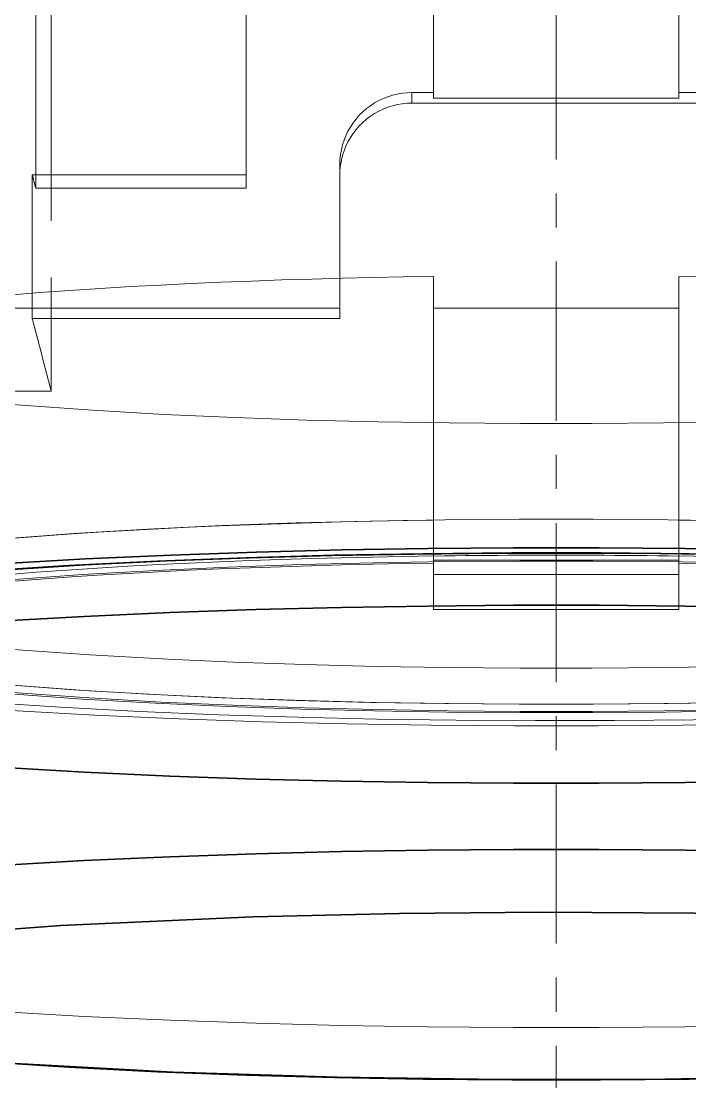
# Model space of a CAD drawing. Header units: millimetres. Extents: x 10 to 410, y 10 to 287.
# Drawn here: x 107.147 to 110.087, y 172.992 to 177.658 of the extents above; entities that cross this region are included whole.
import ezdxf

# ---------------------------------------------------------------- set-up
doc = ezdxf.new("R2010")
doc.units = ezdxf.units.MM
doc.linetypes.add('CENTER', pattern=[1.15, 0.7, -0.15, 0.15, -0.15])
doc.linetypes.add('DASHED', pattern=[0.75, 0.5, -0.25])
for name, color, linetype, lineweight in [('CENTER', 4, 'CENTER', 13), ('HIDDEN', 8, 'DASHED', 18), ('VISIBLE', 7, 'CONTINUOUS', 35)]:
    doc.layers.add(name, color=color, linetype=linetype, lineweight=lineweight)

msp = doc.modelspace()

# ---------------------------------------------------------------- linework, layer by layer
at = {"layer": 'CENTER'}
msp.add_line((109.5, 169), (109.5, 273), dxfattribs=at)
at = {"layer": 'HIDDEN'}
for points in [[(107.2789, 176.0301), (107.2789, 177.2665), (107.2789, 178.5029), (107.2789, 179.7393), (107.2789, 180.9757), (107.2789, 182.2121), (107.2789, 183.4485), (107.2789, 184.6848), (107.2789, 185.9212), (107.2789, 187.1576), (107.2789, 188.394), (107.2789, 189.6304), (107.2789, 190.8668), (107.2789, 192.1032), (107.2789, 193.3395), (107.2789, 194.5759), (107.2789, 195.8123), (107.2789, 197.0487), (107.2789, 198.2851), (107.2789, 199.5215), (107.2789, 200.7579), (107.2789, 201.9943), (107.2789, 203.2306), (107.2789, 204.467)], [(110.0394, 177.3192), (110.0394, 178.4731), (110.0394, 179.6271), (110.0394, 180.7811), (110.0394, 181.935), (110.0394, 183.089), (110.0394, 184.2429), (110.0394, 185.3969), (110.0394, 186.5509), (110.0394, 187.7048), (110.0394, 188.8588), (110.0394, 190.0127), (110.0394, 191.1667), (110.0394, 192.3207), (110.0394, 193.4746), (110.0394, 194.6286), (110.0394, 195.7825), (110.0394, 196.9365), (110.0394, 198.0905), (110.0394, 199.2444), (110.0394, 200.3984), (110.0394, 201.5523), (110.0394, 202.7063), (110.0394, 203.8603)], [(108.9606, 187.8535), (108.9606, 187.3965), (108.9606, 186.9396), (108.9606, 186.4827), (108.9606, 186.0257), (108.9606, 185.5688), (108.9606, 185.1118), (108.9606, 184.6549), (108.9606, 184.198), (108.9606, 183.741), (108.9606, 183.2841), (108.9606, 182.8271), (108.9606, 182.3702), (108.9606, 181.9133), (108.9606, 181.4563), (108.9606, 180.9994), (108.9606, 180.5424), (108.9606, 180.0855), (108.9606, 179.6285), (108.9606, 179.1716), (108.9606, 178.7147), (108.9606, 178.2577), (108.9606, 177.8008), (108.9606, 177.3438)], [(108.9606, 177.3192), (108.9606, 177.7772), (108.9606, 178.2352), (108.9606, 178.6932), (108.9606, 179.1512), (108.9606, 179.6092), (108.9606, 180.0673), (108.9606, 180.5253), (108.9606, 180.9833), (108.9606, 181.4413), (108.9606, 181.8993), (108.9606, 182.3573), (108.9606, 182.8153), (108.9606, 183.2733), (108.9606, 183.7314), (108.9606, 184.1894), (108.9606, 184.6474), (108.9606, 185.1054), (108.9606, 185.5634), (108.9606, 186.0214), (108.9606, 186.4794), (108.9606, 186.9375), (108.9606, 187.3955), (108.9606, 187.8535)], [(110.0394, 187.8535), (110.0394, 187.3965), (110.0394, 186.9396), (110.0394, 186.4827), (110.0394, 186.0257), (110.0394, 185.5688), (110.0394, 185.1118), (110.0394, 184.6549), (110.0394, 184.198), (110.0394, 183.741), (110.0394, 183.2841), (110.0394, 182.8271), (110.0394, 182.3702), (110.0394, 181.9133), (110.0394, 181.4563), (110.0394, 180.9994), (110.0394, 180.5424), (110.0394, 180.0855), (110.0394, 179.6285), (110.0394, 179.1716), (110.0394, 178.7147), (110.0394, 178.2577), (110.0394, 177.8008), (110.0394, 177.3438)], [(108.1356, 176.9814), (108.1356, 177.0501), (108.1356, 177.1188), (108.1356, 177.1875), (108.1356, 177.2562), (108.1356, 177.3249), (108.1356, 177.3936), (108.1356, 177.4622), (108.1356, 177.5309), (108.1356, 177.5996), (108.1356, 177.6683), (108.1356, 177.737), (108.1356, 177.8057), (108.1356, 177.8744), (108.1356, 177.9431), (108.1356, 178.0117), (108.1356, 178.0804), (108.1356, 178.1491), (108.1356, 178.2178), (108.1356, 178.2865), (108.1356, 178.3552), (108.1356, 178.4239), (108.1356, 178.4926), (108.1356, 178.5613)], [(107.2109, 178.5032), (107.2109, 178.4345), (107.2109, 178.3658), (107.2109, 178.2971), (107.2109, 178.2284), (107.2109, 178.1597), (107.2109, 178.0911), (107.2109, 178.0224), (107.2109, 177.9537), (107.2109, 177.885), (107.2109, 177.8163), (107.2109, 177.7476), (107.2109, 177.6789), (107.2109, 177.6102), (107.2109, 177.5416), (107.2109, 177.4729), (107.2109, 177.4042), (107.2109, 177.3355), (107.2109, 177.2668), (107.2109, 177.1981), (107.2109, 177.1294), (107.2109, 177.0607), (107.2109, 176.992), (107.2109, 176.9234)], [(108.1356, 176.9234), (108.1356, 176.992), (108.1356, 177.0607), (108.1356, 177.1294), (108.1356, 177.1981), (108.1356, 177.2668), (108.1356, 177.3355), (108.1356, 177.4042), (108.1356, 177.4729), (108.1356, 177.5416), (108.1356, 177.6102), (108.1356, 177.6789), (108.1356, 177.7476), (108.1356, 177.8163), (108.1356, 177.885), (108.1356, 177.9537), (108.1356, 178.0224), (108.1356, 178.0911), (108.1356, 178.1597), (108.1356, 178.2284), (108.1356, 178.2971), (108.1356, 178.3658), (108.1356, 178.4345), (108.1356, 178.5032)], [(108.8654, 177.3438), (108.8438, 177.3431), (108.8223, 177.3409), (108.801, 177.3373), (108.78, 177.3322), (108.7593, 177.3257), (108.7392, 177.3178), (108.7197, 177.3085), (108.7008, 177.298), (108.6827, 177.2862), (108.6654, 177.2732), (108.6491, 177.259), (108.6337, 177.2438), (108.6195, 177.2275), (108.6064, 177.2103), (108.5944, 177.1923), (108.5838, 177.1735), (108.5745, 177.154), (108.5665, 177.1339), (108.5599, 177.1133), (108.5548, 177.0923), (108.5511, 177.071), (108.5488, 177.0495), (108.5481, 177.0279)], [(108.9606, 177.3438), (108.9564, 177.3438), (108.9523, 177.3438), (108.9482, 177.3438), (108.944, 177.3438), (108.9399, 177.3438), (108.9357, 177.3438), (108.9316, 177.3438), (108.9275, 177.3438), (108.9233, 177.3438), (108.9192, 177.3438), (108.9151, 177.3438), (108.9109, 177.3438), (108.9068, 177.3438), (108.9026, 177.3438), (108.8985, 177.3438), (108.8944, 177.3438), (108.8902, 177.3438), (108.8861, 177.3438), (108.8819, 177.3438), (108.8778, 177.3438), (108.8737, 177.3438), (108.8695, 177.3438), (108.8654, 177.3438)], [(108.8654, 177.3438), (108.8654, 177.3418), (108.8654, 177.3398), (108.8654, 177.3378), (108.8654, 177.3358), (108.8654, 177.3337), (108.8654, 177.3317), (108.8654, 177.3297), (108.8654, 177.3277), (108.8654, 177.3257), (108.8654, 177.3236), (108.8654, 177.3216), (108.8654, 177.3196), (108.8654, 177.3176), (108.8654, 177.3156), (108.8654, 177.3136), (108.8654, 177.3115), (108.8654, 177.3095), (108.8654, 177.3075), (108.8654, 177.3055), (108.8654, 177.3035), (108.8654, 177.3014), (108.8654, 177.2994), (108.8654, 177.2974)], [(108.9606, 177.3438), (108.9606, 177.3428), (108.9606, 177.3417), (108.9606, 177.3406), (108.9606, 177.3396), (108.9606, 177.3385), (108.9606, 177.3374), (108.9606, 177.3363), (108.9606, 177.3353), (108.9606, 177.3342), (108.9606, 177.3331), (108.9606, 177.332), (108.9606, 177.331), (108.9606, 177.3299), (108.9606, 177.3288), (108.9606, 177.3278), (108.9606, 177.3267), (108.9606, 177.3256), (108.9606, 177.3245), (108.9606, 177.3235), (108.9606, 177.3224), (108.9606, 177.3213), (108.9606, 177.3202), (108.9606, 177.3192)], [(110.0394, 177.3192), (109.9925, 177.3192), (109.9456, 177.3192), (109.8987, 177.3192), (109.8518, 177.3192), (109.8049, 177.3192), (109.758, 177.3192), (109.7111, 177.3192), (109.6642, 177.3192), (109.6172, 177.3192), (109.5703, 177.3192), (109.5234, 177.3192), (109.4765, 177.3192), (109.4296, 177.3192), (109.3827, 177.3192), (109.3358, 177.3192), (109.2889, 177.3192), (109.242, 177.3192), (109.1951, 177.3192), (109.1482, 177.3192), (109.1013, 177.3192), (109.0544, 177.3192), (109.0075, 177.3192), (108.9606, 177.3192)], [(110.0394, 177.3438), (110.0394, 177.3428), (110.0394, 177.3417), (110.0394, 177.3406), (110.0394, 177.3396), (110.0394, 177.3385), (110.0394, 177.3374), (110.0394, 177.3363), (110.0394, 177.3353), (110.0394, 177.3342), (110.0394, 177.3331), (110.0394, 177.332), (110.0394, 177.331), (110.0394, 177.3299), (110.0394, 177.3288), (110.0394, 177.3278), (110.0394, 177.3267), (110.0394, 177.3256), (110.0394, 177.3245), (110.0394, 177.3235), (110.0394, 177.3224), (110.0394, 177.3213), (110.0394, 177.3202), (110.0394, 177.3192)], [(110.1346, 177.3438), (110.1304, 177.3438), (110.1263, 177.3438), (110.1222, 177.3438), (110.118, 177.3438), (110.1139, 177.3438), (110.1097, 177.3438), (110.1056, 177.3438), (110.1015, 177.3438), (110.0973, 177.3438), (110.0932, 177.3438), (110.0891, 177.3438), (110.0849, 177.3438), (110.0808, 177.3438), (110.0766, 177.3438), (110.0725, 177.3438), (110.0684, 177.3438), (110.0642, 177.3438), (110.0601, 177.3438), (110.0559, 177.3438), (110.0518, 177.3438), (110.0477, 177.3438), (110.0435, 177.3438), (110.0394, 177.3438)], [(108.8654, 177.2974), (108.8438, 177.2967), (108.8223, 177.2945), (108.801, 177.2908), (108.78, 177.2857), (108.7593, 177.2792), (108.7392, 177.2713), (108.7197, 177.2621), (108.7008, 177.2515), (108.6827, 177.2397), (108.6654, 177.2267), (108.6491, 177.2126), (108.6337, 177.1973), (108.6195, 177.1811), (108.6064, 177.1639), (108.5944, 177.1458), (108.5838, 177.127), (108.5745, 177.1075), (108.5665, 177.0874), (108.5599, 177.0668), (108.5548, 177.0458), (108.5511, 177.0245), (108.5488, 177.003), (108.5481, 176.9814)], [(110.1346, 177.2974), (110.0794, 177.2974), (110.0242, 177.2974), (109.969, 177.2974), (109.9139, 177.2974), (109.8587, 177.2974), (109.8035, 177.2974), (109.7483, 177.2974), (109.6931, 177.2974), (109.6379, 177.2974), (109.5828, 177.2974), (109.5276, 177.2974), (109.4724, 177.2974), (109.4172, 177.2974), (109.362, 177.2974), (109.3069, 177.2974), (109.2517, 177.2974), (109.1965, 177.2974), (109.1413, 177.2974), (109.0861, 177.2974), (109.0309, 177.2974), (108.9758, 177.2974), (108.9206, 177.2974), (108.8654, 177.2974)], [(108.5481, 177.0279), (108.5481, 177.0004), (108.5481, 176.9729), (108.5481, 176.9455), (108.5481, 176.918), (108.5481, 176.8905), (108.5481, 176.863), (108.5481, 176.8356), (108.5481, 176.8081), (108.5481, 176.7806), (108.5481, 176.7531), (108.5481, 176.7257), (108.5481, 176.6982), (108.5481, 176.6707), (108.5481, 176.6432), (108.5481, 176.6158), (108.5481, 176.5883), (108.5481, 176.5608), (108.5481, 176.5333), (108.5481, 176.5058), (108.5481, 176.4784), (108.5481, 176.4509), (108.5481, 176.4234), (108.5481, 176.3959)], [(108.5481, 177.0279), (108.5481, 177.0259), (108.5481, 177.0238), (108.5481, 177.0218), (108.5481, 177.0198), (108.5481, 177.0178), (108.5481, 177.0158), (108.5481, 177.0137), (108.5481, 177.0117), (108.5481, 177.0097), (108.5481, 177.0077), (108.5481, 177.0057), (108.5481, 177.0036), (108.5481, 177.0016), (108.5481, 176.9996), (108.5481, 176.9976), (108.5481, 176.9956), (108.5481, 176.9935), (108.5481, 176.9915), (108.5481, 176.9895), (108.5481, 176.9875), (108.5481, 176.9855), (108.5481, 176.9834), (108.5481, 176.9814)], [(107.1958, 176.9814), (107.1965, 176.9789), (107.1971, 176.9764), (107.1978, 176.9739), (107.1984, 176.9713), (107.1991, 176.9688), (107.1998, 176.9663), (107.2004, 176.9638), (107.2011, 176.9612), (107.2017, 176.9587), (107.2024, 176.9562), (107.203, 176.9537), (107.2037, 176.9511), (107.2044, 176.9486), (107.205, 176.9461), (107.2057, 176.9436), (107.2063, 176.941), (107.207, 176.9385), (107.2076, 176.936), (107.2083, 176.9335), (107.209, 176.9309), (107.2096, 176.9284), (107.2103, 176.9259), (107.2109, 176.9234)], [(107.1958, 176.3495), (107.1958, 176.377), (107.1958, 176.4044), (107.1958, 176.4319), (107.1958, 176.4594), (107.1958, 176.4869), (107.1958, 176.5143), (107.1958, 176.5418), (107.1958, 176.5693), (107.1958, 176.5968), (107.1958, 176.6242), (107.1958, 176.6517), (107.1958, 176.6792), (107.1958, 176.7067), (107.1958, 176.7341), (107.1958, 176.7616), (107.1958, 176.7891), (107.1958, 176.8166), (107.1958, 176.844), (107.1958, 176.8715), (107.1958, 176.899), (107.1958, 176.9265), (107.1958, 176.954), (107.1958, 176.9814)], [(107.1958, 176.9814), (107.2367, 176.9814), (107.2775, 176.9814), (107.3184, 176.9814), (107.3593, 176.9814), (107.4001, 176.9814), (107.441, 176.9814), (107.4818, 176.9814), (107.5227, 176.9814), (107.5636, 176.9814), (107.6044, 176.9814), (107.6453, 176.9814), (107.6861, 176.9814), (107.727, 176.9814), (107.7679, 176.9814), (107.8087, 176.9814), (107.8496, 176.9814), (107.8904, 176.9814), (107.9313, 176.9814), (107.9722, 176.9814), (108.013, 176.9814), (108.0539, 176.9814), (108.0948, 176.9814), (108.1356, 176.9814)], [(108.1356, 176.9814), (108.1356, 176.9789), (108.1356, 176.9764), (108.1356, 176.9739), (108.1356, 176.9713), (108.1356, 176.9688), (108.1356, 176.9663), (108.1356, 176.9638), (108.1356, 176.9612), (108.1356, 176.9587), (108.1356, 176.9562), (108.1356, 176.9537), (108.1356, 176.9511), (108.1356, 176.9486), (108.1356, 176.9461), (108.1356, 176.9436), (108.1356, 176.941), (108.1356, 176.9385), (108.1356, 176.936), (108.1356, 176.9335), (108.1356, 176.9309), (108.1356, 176.9284), (108.1356, 176.9259), (108.1356, 176.9234)], [(108.5481, 176.9814), (108.5481, 176.954), (108.5481, 176.9265), (108.5481, 176.899), (108.5481, 176.8715), (108.5481, 176.844), (108.5481, 176.8166), (108.5481, 176.7891), (108.5481, 176.7616), (108.5481, 176.7341), (108.5481, 176.7067), (108.5481, 176.6792), (108.5481, 176.6517), (108.5481, 176.6242), (108.5481, 176.5968), (108.5481, 176.5693), (108.5481, 176.5418), (108.5481, 176.5143), (108.5481, 176.4869), (108.5481, 176.4594), (108.5481, 176.4319), (108.5481, 176.4044), (108.5481, 176.377), (108.5481, 176.3495)], [(107.2109, 176.9234), (107.2511, 176.9234), (107.2913, 176.9234), (107.3315, 176.9234), (107.3717, 176.9234), (107.4119, 176.9234), (107.4521, 176.9234), (107.4924, 176.9234), (107.5326, 176.9234), (107.5728, 176.9234), (107.613, 176.9234), (107.6532, 176.9234), (107.6934, 176.9234), (107.7336, 176.9234), (107.7738, 176.9234), (107.814, 176.9234), (107.8542, 176.9234), (107.8944, 176.9234), (107.9346, 176.9234), (107.9748, 176.9234), (108.015, 176.9234), (108.0552, 176.9234), (108.0954, 176.9234), (108.1356, 176.9234)], [(108.9606, 176.535), (108.8272, 176.5329), (108.6937, 176.5303), (108.5603, 176.5272), (108.427, 176.5236), (108.2936, 176.5195), (108.1602, 176.5148), (108.0269, 176.5096), (107.8936, 176.5037), (107.7603, 176.4972), (107.6271, 176.4901), (107.4939, 176.4821), (107.3607, 176.4734), (107.2276, 176.4638), (107.0946, 176.4532), (106.9617, 176.4414), (106.8289, 176.4284), (106.6963, 176.4138), (106.5639, 176.3973), (106.4318, 176.3783), (106.3003, 176.3558), (106.1698, 176.3282), (106.0419, 176.2904), (105.9399, 176.2136)], [(108.9606, 176.535), (108.9606, 176.4884), (108.9606, 176.4418), (108.9606, 176.3952), (108.9606, 176.3485), (108.9606, 176.3019), (108.9606, 176.2553), (108.9606, 176.2087), (108.9606, 176.162), (108.9606, 176.1154), (108.9606, 176.0688), (108.9606, 176.0222), (108.9606, 175.9755), (108.9606, 175.9289), (108.9606, 175.8823), (108.9606, 175.8357), (108.9606, 175.789), (108.9606, 175.7424), (108.9606, 175.6958), (108.9606, 175.6492), (108.9606, 175.6025), (108.9606, 175.5559), (108.9606, 175.5093), (108.9606, 175.4627)], [(108.9606, 176.535), (108.9606, 176.529), (108.9606, 176.5229), (108.9606, 176.5169), (108.9606, 176.5108), (108.9606, 176.5048), (108.9606, 176.4987), (108.9606, 176.4927), (108.9606, 176.4867), (108.9606, 176.4806), (108.9606, 176.4746), (108.9606, 176.4685), (108.9606, 176.4625), (108.9606, 176.4564), (108.9606, 176.4504), (108.9606, 176.4443), (108.9606, 176.4383), (108.9606, 176.4322), (108.9606, 176.4262), (108.9606, 176.4201), (108.9606, 176.4141), (108.9606, 176.408), (108.9606, 176.402), (108.9606, 176.3959)], [(110.0394, 176.535), (110.0394, 176.4884), (110.0394, 176.4418), (110.0394, 176.3952), (110.0394, 176.3485), (110.0394, 176.3019), (110.0394, 176.2553), (110.0394, 176.2087), (110.0394, 176.162), (110.0394, 176.1154), (110.0394, 176.0688), (110.0394, 176.0222), (110.0394, 175.9755), (110.0394, 175.9289), (110.0394, 175.8823), (110.0394, 175.8357), (110.0394, 175.789), (110.0394, 175.7424), (110.0394, 175.6958), (110.0394, 175.6492), (110.0394, 175.6025), (110.0394, 175.5559), (110.0394, 175.5093), (110.0394, 175.4627)], [(110.0394, 176.535), (110.0394, 176.529), (110.0394, 176.5229), (110.0394, 176.5169), (110.0394, 176.5108), (110.0394, 176.5048), (110.0394, 176.4987), (110.0394, 176.4927), (110.0394, 176.4867), (110.0394, 176.4806), (110.0394, 176.4746), (110.0394, 176.4685), (110.0394, 176.4625), (110.0394, 176.4564), (110.0394, 176.4504), (110.0394, 176.4443), (110.0394, 176.4383), (110.0394, 176.4322), (110.0394, 176.4262), (110.0394, 176.4201), (110.0394, 176.4141), (110.0394, 176.408), (110.0394, 176.402), (110.0394, 176.3959)], [(113.0601, 176.2136), (112.9581, 176.2904), (112.8302, 176.3282), (112.6997, 176.3559), (112.5682, 176.3783), (112.4361, 176.3973), (112.3037, 176.4138), (112.1711, 176.4284), (112.0383, 176.4415), (111.9053, 176.4532), (111.7723, 176.4638), (111.6392, 176.4734), (111.5061, 176.4821), (111.3729, 176.4901), (111.2396, 176.4973), (111.1064, 176.5037), (110.9731, 176.5096), (110.8397, 176.5148), (110.7064, 176.5195), (110.573, 176.5236), (110.4396, 176.5272), (110.3062, 176.5303), (110.1728, 176.5329), (110.0394, 176.535)], [(106.7078, 176.3959), (106.7878, 176.3959), (106.8678, 176.3959), (106.9478, 176.3959), (107.0278, 176.3959), (107.1078, 176.3959), (107.1879, 176.3959), (107.2679, 176.3959), (107.3479, 176.3959), (107.4279, 176.3959), (107.5079, 176.3959), (107.5879, 176.3959), (107.6679, 176.3959), (107.748, 176.3959), (107.828, 176.3959), (107.908, 176.3959), (107.988, 176.3959), (108.068, 176.3959), (108.148, 176.3959), (108.228, 176.3959), (108.3081, 176.3959), (108.3881, 176.3959), (108.4681, 176.3959), (108.5481, 176.3959)], [(108.5481, 176.3495), (108.5481, 176.3515), (108.5481, 176.3535), (108.5481, 176.3556), (108.5481, 176.3576), (108.5481, 176.3596), (108.5481, 176.3616), (108.5481, 176.3636), (108.5481, 176.3657), (108.5481, 176.3677), (108.5481, 176.3697), (108.5481, 176.3717), (108.5481, 176.3737), (108.5481, 176.3758), (108.5481, 176.3778), (108.5481, 176.3798), (108.5481, 176.3818), (108.5481, 176.3838), (108.5481, 176.3859), (108.5481, 176.3879), (108.5481, 176.3899), (108.5481, 176.3919), (108.5481, 176.3939), (108.5481, 176.3959)], [(108.9606, 175.0689), (108.9606, 175.1266), (108.9606, 175.1843), (108.9606, 175.242), (108.9606, 175.2997), (108.9606, 175.3574), (108.9606, 175.4151), (108.9606, 175.4728), (108.9606, 175.5305), (108.9606, 175.5882), (108.9606, 175.6459), (108.9606, 175.7036), (108.9606, 175.7613), (108.9606, 175.819), (108.9606, 175.8767), (108.9606, 175.9344), (108.9606, 175.9921), (108.9606, 176.0498), (108.9606, 176.1075), (108.9606, 176.1652), (108.9606, 176.2229), (108.9606, 176.2806), (108.9606, 176.3383), (108.9606, 176.3959)], [(110.0394, 176.3959), (109.9925, 176.3959), (109.9456, 176.3959), (109.8987, 176.3959), (109.8518, 176.3959), (109.8049, 176.3959), (109.758, 176.3959), (109.7111, 176.3959), (109.6642, 176.3959), (109.6172, 176.3959), (109.5703, 176.3959), (109.5234, 176.3959), (109.4765, 176.3959), (109.4296, 176.3959), (109.3827, 176.3959), (109.3358, 176.3959), (109.2889, 176.3959), (109.242, 176.3959), (109.1951, 176.3959), (109.1482, 176.3959), (109.1013, 176.3959), (109.0544, 176.3959), (109.0075, 176.3959), (108.9606, 176.3959)], [(110.0394, 175.0689), (110.0394, 175.1266), (110.0394, 175.1843), (110.0394, 175.242), (110.0394, 175.2997), (110.0394, 175.3574), (110.0394, 175.4151), (110.0394, 175.4728), (110.0394, 175.5305), (110.0394, 175.5882), (110.0394, 175.6459), (110.0394, 175.7036), (110.0394, 175.7613), (110.0394, 175.819), (110.0394, 175.8767), (110.0394, 175.9344), (110.0394, 175.9921), (110.0394, 176.0498), (110.0394, 176.1075), (110.0394, 176.1652), (110.0394, 176.2229), (110.0394, 176.2806), (110.0394, 176.3383), (110.0394, 176.3959)], [(107.1958, 176.3495), (107.1994, 176.3356), (107.203, 176.3217), (107.2067, 176.3078), (107.2103, 176.294), (107.2139, 176.2801), (107.2175, 176.2662), (107.2211, 176.2523), (107.2247, 176.2384), (107.2283, 176.2245), (107.232, 176.2106), (107.2356, 176.1968), (107.2392, 176.1829), (107.2428, 176.169), (107.2464, 176.1551), (107.25, 176.1412), (107.2536, 176.1273), (107.2573, 176.1134), (107.2609, 176.0996), (107.2645, 176.0857), (107.2681, 176.0718), (107.2717, 176.0579), (107.2753, 176.044), (107.2789, 176.0301)], [(107.1958, 176.3495), (107.2546, 176.3495), (107.3134, 176.3495), (107.3722, 176.3495), (107.431, 176.3495), (107.4898, 176.3495), (107.5486, 176.3495), (107.6074, 176.3495), (107.6662, 176.3495), (107.725, 176.3495), (107.7838, 176.3495), (107.8426, 176.3495), (107.9014, 176.3495), (107.9601, 176.3495), (108.0189, 176.3495), (108.0777, 176.3495), (108.1365, 176.3495), (108.1953, 176.3495), (108.2541, 176.3495), (108.3129, 176.3495), (108.3717, 176.3495), (108.4305, 176.3495), (108.4893, 176.3495), (108.5481, 176.3495)], [(105.9399, 176.2136), (106.2144, 176.0876), (106.5237, 176.0343), (106.8353, 175.997), (107.1479, 175.9685), (107.461, 175.946), (107.7743, 175.9281), (108.0879, 175.914), (108.4016, 175.9032), (108.7154, 175.8953), (109.0292, 175.8902), (109.3431, 175.8876), (109.657, 175.8876), (109.9708, 175.8902), (110.2847, 175.8953), (110.5984, 175.9032), (110.9121, 175.914), (111.2257, 175.9281), (111.5391, 175.946), (111.8521, 175.9685), (112.1647, 175.997), (112.4764, 176.0343), (112.7856, 176.0876), (113.0601, 176.2136)], [(107.2789, 176.0301), (107.2582, 176.0301), (107.2376, 176.0301), (107.2169, 176.0301), (107.1962, 176.0301), (107.1755, 176.0301), (107.1548, 176.0301), (107.1341, 176.0301), (107.1134, 176.0301), (107.0927, 176.0301), (107.072, 176.0301), (107.0513, 176.0301), (107.0306, 176.0301), (107.0099, 176.0301), (106.9892, 176.0301), (106.9685, 176.0301), (106.9478, 176.0301), (106.9272, 176.0301), (106.9065, 176.0301), (106.8858, 176.0301), (106.8651, 176.0301), (106.8444, 176.0301), (106.8237, 176.0301), (106.803, 176.0301)], [(113.1648, 175.0598), (112.9194, 175.2409), (112.599, 175.3051), (112.2749, 175.3473), (111.9495, 175.379), (111.6235, 175.4036), (111.2972, 175.4231), (110.9707, 175.4384), (110.644, 175.4501), (110.3172, 175.4585), (109.9903, 175.4641), (109.6634, 175.4668), (109.3365, 175.4668), (109.0097, 175.4641), (108.6828, 175.4585), (108.356, 175.4501), (108.0293, 175.4384), (107.7028, 175.4231), (107.3765, 175.4036), (107.0505, 175.379), (106.7251, 175.3473), (106.401, 175.3051), (106.0806, 175.2409), (105.8352, 175.0598)], [(105.9184, 175.1393), (106.021, 175.2166), (106.1499, 175.2546), (106.2813, 175.2824), (106.4138, 175.305), (106.5468, 175.3241), (106.6801, 175.3407), (106.8137, 175.3554), (106.9475, 175.3686), (107.0813, 175.3804), (107.2153, 175.3911), (107.3493, 175.4007), (107.4834, 175.4095), (107.6176, 175.4175), (107.7518, 175.4247), (107.886, 175.4312), (108.0202, 175.4371), (108.1545, 175.4424), (108.2888, 175.4471), (108.4232, 175.4512), (108.5575, 175.4548), (108.6918, 175.4579), (108.8262, 175.4605), (108.9606, 175.4627)], [(108.9606, 175.4627), (108.9606, 175.4558), (108.9606, 175.4489), (108.9606, 175.4421), (108.9606, 175.4352), (108.9606, 175.4283), (108.9606, 175.4215), (108.9606, 175.4146), (108.9606, 175.4077), (108.9606, 175.4009), (108.9606, 175.394), (108.9606, 175.3871), (108.9606, 175.3803), (108.9606, 175.3734), (108.9606, 175.3666), (108.9606, 175.3597), (108.9606, 175.3528), (108.9606, 175.346), (108.9606, 175.3391), (108.9606, 175.3322), (108.9606, 175.3254), (108.9606, 175.3185), (108.9606, 175.3116), (108.9606, 175.3048)], [(110.0394, 175.4627), (110.0394, 175.4558), (110.0394, 175.4489), (110.0394, 175.4421), (110.0394, 175.4352), (110.0394, 175.4283), (110.0394, 175.4215), (110.0394, 175.4146), (110.0394, 175.4077), (110.0394, 175.4009), (110.0394, 175.394), (110.0394, 175.3871), (110.0394, 175.3803), (110.0394, 175.3734), (110.0394, 175.3666), (110.0394, 175.3597), (110.0394, 175.3528), (110.0394, 175.346), (110.0394, 175.3391), (110.0394, 175.3322), (110.0394, 175.3254), (110.0394, 175.3185), (110.0394, 175.3116), (110.0394, 175.3048)], [(110.0394, 175.4627), (110.1737, 175.4605), (110.3081, 175.4579), (110.4425, 175.4548), (110.5768, 175.4512), (110.7111, 175.4471), (110.8454, 175.4424), (110.9797, 175.4371), (111.114, 175.4312), (111.2482, 175.4247), (111.3824, 175.4175), (111.5166, 175.4095), (111.6507, 175.4007), (111.7847, 175.3911), (111.9187, 175.3804), (112.0525, 175.3686), (112.1863, 175.3554), (112.3198, 175.3407), (112.4532, 175.3241), (112.5862, 175.305), (112.7187, 175.2824), (112.8501, 175.2546), (112.979, 175.2166), (113.0816, 175.1393)], [(105.8532, 174.9604), (106.1432, 175.0801), (106.4593, 175.1337), (106.7777, 175.1715), (107.097, 175.2004), (107.4169, 175.2233), (107.737, 175.2415), (108.0573, 175.2559), (108.3778, 175.2669), (108.6984, 175.2749), (109.019, 175.2801), (109.3396, 175.2827), (109.6603, 175.2827), (109.9809, 175.2801), (110.3016, 175.2749), (110.6221, 175.2669), (110.9426, 175.2559), (111.2629, 175.2415), (111.5831, 175.2233), (111.9029, 175.2004), (112.2223, 175.1715), (112.5407, 175.1337), (112.8568, 175.0801), (113.1468, 174.9604)], [(108.9606, 175.2735), (108.826, 175.2714), (108.6915, 175.2688), (108.557, 175.2657), (108.4225, 175.2621), (108.288, 175.2579), (108.1535, 175.2532), (108.0191, 175.248), (107.8846, 175.2421), (107.7503, 175.2355), (107.6159, 175.2283), (107.4816, 175.2203), (107.3473, 175.2115), (107.2131, 175.2019), (107.079, 175.1912), (106.9449, 175.1793), (106.811, 175.1662), (106.6773, 175.1515), (106.5438, 175.1348), (106.4106, 175.1157), (106.278, 175.0931), (106.1463, 175.0652), (106.0174, 175.0272), (105.9146, 174.9498)], [(105.9152, 174.9814), (106.018, 175.0588), (106.1469, 175.0968), (106.2785, 175.1247), (106.4111, 175.1472), (106.5443, 175.1664), (106.6778, 175.183), (106.8115, 175.1978), (106.9454, 175.2109), (107.0794, 175.2227), (107.2135, 175.2334), (107.3477, 175.2431), (107.4819, 175.2519), (107.6162, 175.2599), (107.7505, 175.2671), (107.8849, 175.2736), (108.0193, 175.2795), (108.1537, 175.2848), (108.2881, 175.2895), (108.4226, 175.2936), (108.5571, 175.2972), (108.6916, 175.3003), (108.8261, 175.3029), (108.9606, 175.3051)], [(108.9606, 175.3048), (109.0075, 175.3054), (109.0544, 175.306), (109.1013, 175.3065), (109.1482, 175.3069), (109.1951, 175.3073), (109.242, 175.3077), (109.2889, 175.3079), (109.3358, 175.3082), (109.3827, 175.3083), (109.4296, 175.3085), (109.4765, 175.3085), (109.5234, 175.3085), (109.5703, 175.3085), (109.6172, 175.3083), (109.6641, 175.3082), (109.7111, 175.3079), (109.758, 175.3077), (109.8049, 175.3073), (109.8518, 175.3069), (109.8987, 175.3065), (109.9456, 175.306), (109.9925, 175.3054), (110.0394, 175.3048)], [(108.9606, 175.3051), (108.9606, 175.3037), (108.9606, 175.3023), (108.9606, 175.3009), (108.9606, 175.2996), (108.9606, 175.2982), (108.9606, 175.2968), (108.9606, 175.2955), (108.9606, 175.2941), (108.9606, 175.2927), (108.9606, 175.2913), (108.9606, 175.29), (108.9606, 175.2886), (108.9606, 175.2872), (108.9606, 175.2859), (108.9606, 175.2845), (108.9606, 175.2831), (108.9606, 175.2817), (108.9606, 175.2804), (108.9606, 175.279), (108.9606, 175.2776), (108.9606, 175.2763), (108.9606, 175.2749), (108.9606, 175.2735)], [(108.9606, 175.3048), (108.9606, 175.3048), (108.9606, 175.3048), (108.9606, 175.3048), (108.9606, 175.3048), (108.9606, 175.3048), (108.9606, 175.3048), (108.9606, 175.3049), (108.9606, 175.3049), (108.9606, 175.3049), (108.9606, 175.3049), (108.9606, 175.3049), (108.9606, 175.3049), (108.9606, 175.3049), (108.9606, 175.3049), (108.9606, 175.305), (108.9606, 175.305), (108.9606, 175.305), (108.9606, 175.305), (108.9606, 175.305), (108.9606, 175.305), (108.9606, 175.305), (108.9606, 175.305), (108.9606, 175.3051)], [(110.0394, 175.286), (109.9925, 175.286), (109.9456, 175.286), (109.8987, 175.286), (109.8518, 175.286), (109.8049, 175.286), (109.7579, 175.286), (109.711, 175.286), (109.6641, 175.286), (109.6172, 175.286), (109.5703, 175.286), (109.5234, 175.286), (109.4765, 175.286), (109.4296, 175.286), (109.3827, 175.286), (109.3358, 175.286), (109.2889, 175.286), (109.242, 175.286), (109.1951, 175.286), (109.1482, 175.286), (109.1013, 175.286), (109.0544, 175.286), (109.0075, 175.286), (108.9606, 175.286)], [(108.9606, 175.286), (108.9606, 175.2854), (108.9606, 175.2849), (108.9606, 175.2843), (108.9606, 175.2838), (108.9606, 175.2833), (108.9606, 175.2827), (108.9606, 175.2822), (108.9606, 175.2816), (108.9606, 175.2811), (108.9606, 175.2806), (108.9606, 175.28), (108.9606, 175.2795), (108.9606, 175.2789), (108.9606, 175.2784), (108.9606, 175.2778), (108.9606, 175.2773), (108.9606, 175.2768), (108.9606, 175.2762), (108.9606, 175.2757), (108.9606, 175.2751), (108.9606, 175.2746), (108.9606, 175.2741), (108.9606, 175.2735)], [(108.9606, 175.2228), (108.9606, 175.2255), (108.9606, 175.2283), (108.9606, 175.231), (108.9606, 175.2338), (108.9606, 175.2365), (108.9606, 175.2393), (108.9606, 175.242), (108.9606, 175.2447), (108.9606, 175.2475), (108.9606, 175.2502), (108.9606, 175.253), (108.9606, 175.2557), (108.9606, 175.2585), (108.9606, 175.2612), (108.9606, 175.264), (108.9606, 175.2667), (108.9606, 175.2695), (108.9606, 175.2722), (108.9606, 175.275), (108.9606, 175.2777), (108.9606, 175.2805), (108.9606, 175.2832), (108.9606, 175.286)], [(110.0394, 175.3051), (110.0394, 175.3037), (110.0394, 175.3023), (110.0394, 175.3009), (110.0394, 175.2996), (110.0394, 175.2982), (110.0394, 175.2968), (110.0394, 175.2955), (110.0394, 175.2941), (110.0394, 175.2927), (110.0394, 175.2913), (110.0394, 175.29), (110.0394, 175.2886), (110.0394, 175.2872), (110.0394, 175.2859), (110.0394, 175.2845), (110.0394, 175.2831), (110.0394, 175.2817), (110.0394, 175.2804), (110.0394, 175.279), (110.0394, 175.2776), (110.0394, 175.2763), (110.0394, 175.2749), (110.0394, 175.2735)], [(110.0394, 175.3051), (110.1739, 175.3029), (110.3084, 175.3003), (110.4429, 175.2972), (110.5774, 175.2936), (110.7118, 175.2895), (110.8463, 175.2848), (110.9807, 175.2795), (111.1151, 175.2736), (111.2495, 175.2671), (111.3838, 175.2599), (111.5181, 175.2519), (111.6523, 175.2431), (111.7865, 175.2334), (111.9206, 175.2227), (112.0546, 175.2109), (112.1885, 175.1978), (112.3222, 175.183), (112.4557, 175.1664), (112.5889, 175.1472), (112.7215, 175.1247), (112.8531, 175.0968), (112.982, 175.0588), (113.0848, 174.9814)], [(110.0394, 175.3048), (110.0394, 175.3048), (110.0394, 175.3048), (110.0394, 175.3048), (110.0394, 175.3048), (110.0394, 175.3048), (110.0394, 175.3048), (110.0394, 175.3049), (110.0394, 175.3049), (110.0394, 175.3049), (110.0394, 175.3049), (110.0394, 175.3049), (110.0394, 175.3049), (110.0394, 175.3049), (110.0394, 175.3049), (110.0394, 175.305), (110.0394, 175.305), (110.0394, 175.305), (110.0394, 175.305), (110.0394, 175.305), (110.0394, 175.305), (110.0394, 175.305), (110.0394, 175.305), (110.0394, 175.3051)], [(110.0394, 175.286), (110.0394, 175.2854), (110.0394, 175.2849), (110.0394, 175.2843), (110.0394, 175.2838), (110.0394, 175.2833), (110.0394, 175.2827), (110.0394, 175.2822), (110.0394, 175.2816), (110.0394, 175.2811), (110.0394, 175.2806), (110.0394, 175.28), (110.0394, 175.2795), (110.0394, 175.2789), (110.0394, 175.2784), (110.0394, 175.2778), (110.0394, 175.2773), (110.0394, 175.2768), (110.0394, 175.2762), (110.0394, 175.2757), (110.0394, 175.2751), (110.0394, 175.2746), (110.0394, 175.2741), (110.0394, 175.2735)], [(110.0394, 175.2228), (110.0394, 175.2255), (110.0394, 175.2283), (110.0394, 175.231), (110.0394, 175.2338), (110.0394, 175.2365), (110.0394, 175.2393), (110.0394, 175.242), (110.0394, 175.2447), (110.0394, 175.2475), (110.0394, 175.2502), (110.0394, 175.253), (110.0394, 175.2557), (110.0394, 175.2585), (110.0394, 175.2612), (110.0394, 175.264), (110.0394, 175.2667), (110.0394, 175.2695), (110.0394, 175.2722), (110.0394, 175.275), (110.0394, 175.2777), (110.0394, 175.2805), (110.0394, 175.2832), (110.0394, 175.286)], [(113.0854, 174.9498), (112.9826, 175.0272), (112.8537, 175.0652), (112.722, 175.0931), (112.5894, 175.1157), (112.4562, 175.1348), (112.3227, 175.1515), (112.1889, 175.1662), (112.055, 175.1793), (111.921, 175.1912), (111.7869, 175.2019), (111.6527, 175.2115), (111.5184, 175.2203), (111.3841, 175.2283), (111.2497, 175.2355), (111.1153, 175.2421), (110.9809, 175.248), (110.8464, 175.2532), (110.712, 175.2579), (110.5775, 175.2621), (110.443, 175.2657), (110.3084, 175.2688), (110.1739, 175.2714), (110.0394, 175.2735)], [(108.9606, 175.2228), (109.0075, 175.2228), (109.0544, 175.2228), (109.1013, 175.2228), (109.1482, 175.2228), (109.1951, 175.2228), (109.242, 175.2228), (109.2889, 175.2228), (109.3358, 175.2228), (109.3827, 175.2228), (109.4296, 175.2228), (109.4765, 175.2228), (109.5234, 175.2228), (109.5703, 175.2228), (109.6172, 175.2228), (109.6641, 175.2228), (109.711, 175.2228), (109.7579, 175.2228), (109.8049, 175.2228), (109.8518, 175.2228), (109.8987, 175.2228), (109.9456, 175.2228), (109.9925, 175.2228), (110.0394, 175.2228)], [(108.9606, 175.2228), (108.9606, 175.2161), (108.9606, 175.2094), (108.9606, 175.2027), (108.9606, 175.196), (108.9606, 175.1893), (108.9606, 175.1826), (108.9606, 175.1759), (108.9606, 175.1692), (108.9606, 175.1626), (108.9606, 175.1559), (108.9606, 175.1492), (108.9606, 175.1425), (108.9606, 175.1358), (108.9606, 175.1291), (108.9606, 175.1224), (108.9606, 175.1157), (108.9606, 175.109), (108.9606, 175.1023), (108.9606, 175.0957), (108.9606, 175.089), (108.9606, 175.0823), (108.9606, 175.0756), (108.9606, 175.0689)], [(110.0394, 175.2228), (110.0394, 175.2161), (110.0394, 175.2094), (110.0394, 175.2027), (110.0394, 175.196), (110.0394, 175.1893), (110.0394, 175.1826), (110.0394, 175.1759), (110.0394, 175.1692), (110.0394, 175.1626), (110.0394, 175.1559), (110.0394, 175.1492), (110.0394, 175.1425), (110.0394, 175.1358), (110.0394, 175.1291), (110.0394, 175.1224), (110.0394, 175.1157), (110.0394, 175.109), (110.0394, 175.1023), (110.0394, 175.0957), (110.0394, 175.089), (110.0394, 175.0823), (110.0394, 175.0756), (110.0394, 175.0689)], [(113.0816, 175.1387), (112.8049, 175.0124), (112.4938, 174.9588), (112.1803, 174.9213), (111.8659, 174.8926), (111.5509, 174.87), (111.2357, 174.852), (110.9203, 174.8378), (110.6047, 174.8269), (110.289, 174.819), (109.9733, 174.8138), (109.6576, 174.8113), (109.3418, 174.8113), (109.0261, 174.8138), (108.7103, 174.819), (108.3947, 174.8269), (108.0791, 174.8378), (107.7637, 174.852), (107.4484, 174.87), (107.1335, 174.8927), (106.8191, 174.9214), (106.5056, 174.9589), (106.1945, 175.0125), (105.9184, 175.1393)], [(105.8352, 175.0598), (106.0806, 174.8787), (106.401, 174.8145), (106.7251, 174.7722), (107.0505, 174.7406), (107.3765, 174.7159), (107.7028, 174.6965), (108.0293, 174.6812), (108.356, 174.6695), (108.6828, 174.661), (109.0097, 174.6554), (109.3365, 174.6527), (109.6634, 174.6527), (109.9903, 174.6554), (110.3172, 174.661), (110.644, 174.6695), (110.9707, 174.6812), (111.2972, 174.6965), (111.6235, 174.7159), (111.9495, 174.7406), (112.2749, 174.7722), (112.599, 174.8145), (112.9194, 174.8787), (113.1648, 175.0598)], [(108.9606, 175.0689), (109.0075, 175.0689), (109.0544, 175.0689), (109.1013, 175.0689), (109.1482, 175.0689), (109.1951, 175.0689), (109.242, 175.0689), (109.2889, 175.0689), (109.3358, 175.0689), (109.3827, 175.0689), (109.4296, 175.0689), (109.4765, 175.0689), (109.5234, 175.0689), (109.5703, 175.0689), (109.6172, 175.0689), (109.6642, 175.0689), (109.7111, 175.0689), (109.758, 175.0689), (109.8049, 175.0689), (109.8518, 175.0689), (109.8987, 175.0689), (109.9456, 175.0689), (109.9925, 175.0689), (110.0394, 175.0689)], [(113.5297, 174.9492), (113.2253, 174.8086), (112.8824, 174.7488), (112.5368, 174.7068), (112.1902, 174.6747), (111.843, 174.6492), (111.4954, 174.6288), (111.1477, 174.6127), (110.7997, 174.6002), (110.4517, 174.5909), (110.1036, 174.5846), (109.7555, 174.5812), (109.4074, 174.5806), (109.0592, 174.5827), (108.7111, 174.5876), (108.3631, 174.5954), (108.0151, 174.6064), (107.6673, 174.6208), (107.3196, 174.6391), (106.9722, 174.662), (106.6253, 174.6908), (106.2791, 174.7276), (105.9346, 174.7774), (105.5962, 174.8577)], [(113.1468, 174.938), (112.8568, 174.8183), (112.5407, 174.7646), (112.2223, 174.7269), (111.903, 174.6979), (111.5831, 174.6751), (111.263, 174.6569), (110.9427, 174.6425), (110.6222, 174.6315), (110.3016, 174.6235), (109.981, 174.6182), (109.6604, 174.6156), (109.3397, 174.6156), (109.0191, 174.6182), (108.6984, 174.6235), (108.3779, 174.6315), (108.0574, 174.6425), (107.7371, 174.6569), (107.4169, 174.6751), (107.0971, 174.6979), (106.7777, 174.7269), (106.4593, 174.7646), (106.1432, 174.8183), (105.8532, 174.938)], [(105.9146, 174.9498), (106.191, 174.8229), (106.5024, 174.7692), (106.8163, 174.7316), (107.1311, 174.7029), (107.4464, 174.6803), (107.762, 174.6622), (108.0778, 174.648), (108.3938, 174.6371), (108.7098, 174.6292), (109.0259, 174.624), (109.342, 174.6214), (109.6581, 174.6214), (109.9742, 174.624), (110.2903, 174.6292), (110.6063, 174.6371), (110.9222, 174.648), (111.238, 174.6622), (111.5536, 174.6803), (111.8689, 174.7029), (112.1837, 174.7316), (112.4976, 174.7692), (112.809, 174.8229), (113.0854, 174.9498)], [(113.0848, 174.9808), (112.8079, 174.8544), (112.4965, 174.8007), (112.1827, 174.7632), (111.868, 174.7345), (111.5528, 174.7119), (111.2372, 174.6939), (110.9215, 174.6797), (110.6057, 174.6688), (110.2897, 174.6608), (109.9737, 174.6556), (109.6577, 174.6531), (109.3417, 174.6531), (109.0256, 174.6557), (108.7096, 174.6608), (108.3937, 174.6688), (108.0779, 174.6797), (107.7622, 174.6939), (107.4466, 174.7119), (107.1314, 174.7346), (106.8167, 174.7633), (106.5029, 174.8008), (106.1915, 174.8545), (105.9152, 174.9814)], [(113.7179, 174.8809), (113.3641, 174.78), (112.9995, 174.7232), (112.6329, 174.6819), (112.2653, 174.6499), (111.8972, 174.6244), (111.5287, 174.604), (111.1601, 174.5879), (110.7913, 174.5755), (110.4224, 174.5664), (110.0535, 174.5605), (109.6845, 174.5576), (109.3155, 174.5576), (108.9465, 174.5605), (108.5776, 174.5664), (108.2087, 174.5755), (107.8399, 174.5879), (107.4713, 174.604), (107.1028, 174.6244), (106.7347, 174.6499), (106.3671, 174.6819), (106.0005, 174.7232), (105.6359, 174.78), (105.2821, 174.8809)], [(113.7835, 173.6221), (113.4526, 173.4711), (113.0806, 173.407), (112.7057, 173.3622), (112.3296, 173.3279), (111.953, 173.3008), (111.576, 173.2793), (111.1988, 173.2623), (110.8214, 173.2493), (110.4439, 173.2398), (110.0664, 173.2336), (109.6888, 173.2306), (109.3112, 173.2306), (108.9336, 173.2336), (108.556, 173.2398), (108.1786, 173.2493), (107.8012, 173.2623), (107.424, 173.2793), (107.047, 173.3008), (106.6704, 173.3279), (106.2943, 173.3622), (105.9194, 173.407), (105.5474, 173.4711), (105.2165, 173.6221)]]:
    msp.add_lwpolyline(points, dxfattribs=at)
at = {"layer": 'VISIBLE'}
for points in [[(105.2165, 174.6964), (105.4326, 174.9947), (105.8062, 175.1027), (106.1914, 175.1628), (106.5789, 175.2054), (106.9675, 175.2377), (107.3566, 175.2629), (107.746, 175.2824), (108.1356, 175.2973), (108.5253, 175.3081), (108.9152, 175.3151), (109.305, 175.3185), (109.6949, 175.3185), (110.0848, 175.3151), (110.4746, 175.3081), (110.8644, 175.2973), (111.254, 175.2824), (111.6434, 175.2629), (112.0325, 175.2377), (112.421, 175.2054), (112.8086, 175.1629), (113.1938, 175.1027), (113.5674, 174.9947), (113.7835, 174.6964)], [(105.2185, 174.9611), (105.5583, 175.1026), (105.9294, 175.1657), (106.3033, 175.2101), (106.6783, 175.2441), (107.0539, 175.2709), (107.4298, 175.2923), (107.8059, 175.3092), (108.1823, 175.3221), (108.5587, 175.3315), (108.9352, 175.3377), (109.3117, 175.3407), (109.6882, 175.3407), (110.0648, 175.3377), (110.4412, 175.3315), (110.8177, 175.3221), (111.194, 175.3092), (111.5701, 175.2923), (111.9461, 175.2709), (112.3217, 175.2441), (112.6966, 175.2101), (113.0705, 175.1657), (113.4417, 175.1026), (113.7815, 174.9612)], [(105.5962, 174.8577), (105.6307, 175.0522), (105.9842, 175.1294), (106.3432, 175.1784), (106.7033, 175.2146), (107.064, 175.2429), (107.4254, 175.2653), (107.7875, 175.2829), (108.15, 175.2966), (108.5127, 175.3067), (108.8751, 175.3134), (109.2373, 175.3171), (109.5992, 175.3178), (109.9607, 175.3155), (110.322, 175.3101), (110.6832, 175.3016), (111.0442, 175.2897), (111.4052, 175.2741), (111.7661, 175.2541), (112.127, 175.2288), (112.4876, 175.1966), (112.8478, 175.1544), (113.2063, 175.0939), (113.5297, 174.9492)], [(105.2165, 174.6964), (105.5474, 174.8475), (105.9194, 174.9115), (106.2943, 174.9564), (106.6704, 174.9907), (107.047, 175.0177), (107.424, 175.0392), (107.8012, 175.0562), (108.1786, 175.0692), (108.5561, 175.0787), (108.9336, 175.0849), (109.3112, 175.088), (109.6888, 175.088), (110.0664, 175.0849), (110.444, 175.0787), (110.8214, 175.0692), (111.1988, 175.0562), (111.576, 175.0392), (111.953, 175.0177), (112.3296, 174.9907), (112.7057, 174.9564), (113.0806, 174.9115), (113.4526, 174.8475), (113.7835, 174.6964)], [(113.7835, 174.6964), (113.4526, 174.5454), (113.0806, 174.4813), (112.7057, 174.4364), (112.3296, 174.4022), (111.953, 174.3751), (111.576, 174.3536), (111.1988, 174.3366), (110.8214, 174.3236), (110.4439, 174.3141), (110.0664, 174.3079), (109.6888, 174.3048), (109.3112, 174.3048), (108.9336, 174.3079), (108.556, 174.3141), (108.1786, 174.3236), (107.8012, 174.3366), (107.424, 174.3536), (107.047, 174.3751), (106.6704, 174.4022), (106.2943, 174.4364), (105.9194, 174.4813), (105.5474, 174.5454), (105.2165, 174.6964)], [(105.2165, 173.6221), (105.5474, 173.7732), (105.9194, 173.8373), (106.2943, 173.8821), (106.6704, 173.9164), (107.047, 173.9434), (107.424, 173.965), (107.8012, 173.9819), (108.1786, 173.995), (108.5561, 174.0044), (108.9336, 174.0106), (109.3112, 174.0137), (109.6888, 174.0137), (110.0664, 174.0106), (110.444, 174.0044), (110.8214, 173.995), (111.1988, 173.9819), (111.576, 173.965), (111.953, 173.9434), (112.3296, 173.9164), (112.7057, 173.8821), (113.0806, 173.8373), (113.4526, 173.7732), (113.7835, 173.6221)], [(113.5297, 173.3694), (112.8576, 173.1655), (112.1403, 173.0908), (111.4204, 173.0452), (110.6997, 173.0174), (109.9785, 173.0032), (109.2572, 173.0013), (108.536, 173.0113), (107.815, 173.0344), (107.0948, 173.0735), (106.3763, 173.1364), (105.6656, 173.256), (105.9106, 173.5369), (106.5978, 173.6252), (107.321, 173.6795), (108.1665, 173.7173), (108.8099, 173.7326), (109.4303, 173.738), (110.1076, 173.7339), (110.884, 173.7156), (111.8252, 173.6705), (112.5873, 173.6063), (113.0957, 173.5358), (113.5297, 173.3694)], [(113.7835, 173.6221), (113.5674, 173.3239), (113.1938, 173.2158), (112.8086, 173.1557), (112.4211, 173.1131), (112.0325, 173.0808), (111.6434, 173.0556), (111.254, 173.0361), (110.8644, 173.0212), (110.4747, 173.0105), (110.0848, 173.0035), (109.6949, 173), (109.3051, 173), (108.9152, 173.0035), (108.5253, 173.0105), (108.1356, 173.0212), (107.746, 173.0361), (107.3566, 173.0556), (106.9675, 173.0808), (106.5789, 173.1131), (106.1914, 173.1557), (105.8062, 173.2158), (105.4326, 173.3238), (105.2165, 173.6221)]]:
    msp.add_lwpolyline(points, dxfattribs=at)

doc.saveas('drawing.dxf')
